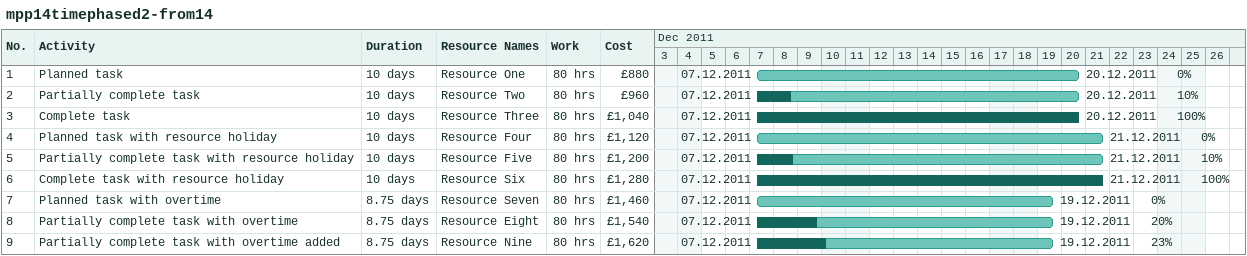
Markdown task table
mpp14timephased2-from14

| ID | Task | Duration | Start | Finish | Resources | % complete | Work (h) | Cost (£) |
|---|---|---|---|---|---|---|---|---|
| 1 | Planned task | 10d | 2011-12-07 | 2011-12-20 | Resource One | 0 | 80 | 880 |
| 2 | Partially complete task | 10d | 2011-12-07 | 2011-12-20 | Resource Two | 10 | 80 | 960 |
| 3 | Complete task | 10d | 2011-12-07 | 2011-12-20 | Resource Three | 100 | 80 | 1040 |
| 4 | Planned task with resource holiday | 10d | 2011-12-07 | 2011-12-21 | Resource Four | 0 | 80 | 1120 |
| 5 | Partially complete task with resource holiday | 10d | 2011-12-07 | 2011-12-21 | Resource Five | 10 | 80 | 1200 |
| 6 | Complete task with resource holiday | 10d | 2011-12-07 | 2011-12-21 | Resource Six | 100 | 80 | 1280 |
| 7 | Planned task with overtime | 8.75d | 2011-12-07 | 2011-12-19 | Resource Seven | 0 | 80 | 1460 |
| 8 | Partially complete task with overtime | 8.75d | 2011-12-07 | 2011-12-19 | Resource Eight | 20 | 80 | 1540 |
| 9 | Partially complete task with overtime added | 8.75d | 2011-12-07 | 2011-12-19 | Resource Nine | 23 | 80 | 1620 |
